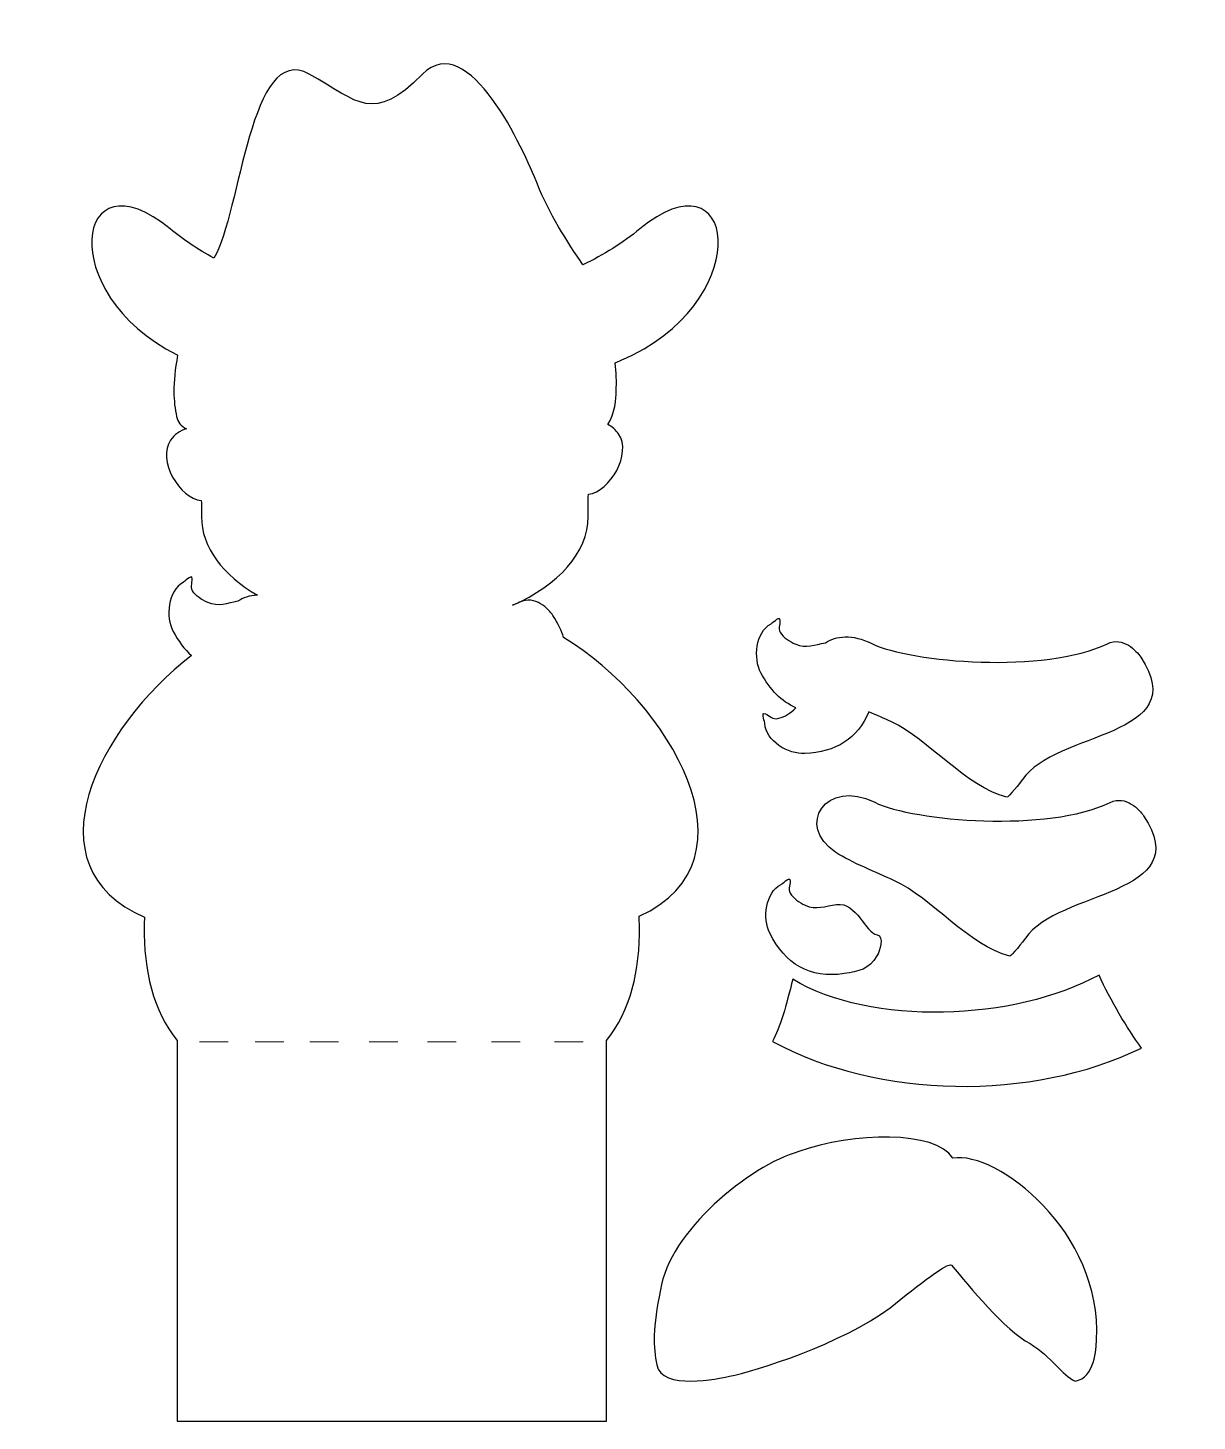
# Model space of a CAD drawing. Header units: millimetres. Extents: x -110 to 113, y -136 to 130.
import ezdxf

# ---------------------------------------------------------------- set-up
doc = ezdxf.new("R2010")
doc.units = ezdxf.units.MM
doc.header["$MEASUREMENT"] = 0
doc.layers.add('Layer 1', color=7, linetype='Continuous')

msp = doc.modelspace()

# ---------------------------------------------------------------- linework, layer by layer
at = {"layer": 'Layer 1', "color": 48}
for points, knots in [([(6.478, -41.0819), (6.6227, -49.5659), (4.7478, -57.2765), (0.196, -62.9105), (0.196, -62.9105), (0.196, -62.9105), (0.196, -135.528), (0.196, -135.528), (0.196, -135.528), (0.196, -135.528), (0, -135.528), (0, -135.528), (0, -135.528), (0, -135.528), (-81.4981, -135.528), (-81.4981, -135.528), (-81.4981, -135.528), (-81.4981, -135.528), (-81.6941, -135.528), (-81.6941, -135.528), (-81.6941, -135.528), (-81.6941, -135.528), (-81.6941, -62.9105), (-81.6941, -62.9105), (-81.6941, -62.9105), (-86.2459, -57.2765), (-88.1208, -49.5659), (-87.9761, -41.0819), (-87.9761, -41.0819), (-87.9725, -40.5307), (-87.9536, -39.9613), (-87.9266, -39.3823), (-87.9266, -39.3823), (-110.1765, -29.7079), (-96.9368, -3.3123), (-78.9522, 10.5269), (-78.9522, 10.5269), (-80.3044, 11.7308), (-81.4754, 13.2787), (-82.4635, 15.1396), (-82.4635, 15.1396), (-83.9325, 17.9065), (-83.5093, 22.9018), (-80.5323, 24.4946), (-80.5323, 24.4946), (-80.3723, 24.5802), (-79.0289, 25.8905), (-78.8891, 25.4542), (-78.8891, 25.4542), (-78.6559, 24.7267), (-79.2532, 23.6836), (-78.7599, 22.8852), (-78.7599, 22.8852), (-78.1187, 21.8472), (-77.0606, 21.1811), (-75.8275, 20.6312), (-75.8275, 20.6312), (-73.863, 19.755), (-72.127, 20.5297), (-70.1391, 20.8798), (-70.1391, 20.8798), (-69.1538, 21.5682), (-67.875, 21.9934), (-66.3834, 22.0188), (-66.3834, 22.0188), (-72.9847, 25.8747), (-77.0633, 31.1793), (-77.0633, 37.034), (-77.0633, 37.034), (-77.0633, 38.0836), (-77.0724, 39.099), (-77.0878, 40.0933), (-77.0878, 40.0933), (-81.2209, 40.4625), (-85.602, 47.8541), (-82.9494, 51.6274), (-82.9494, 51.6274), (-82.2198, 52.6651), (-81.1555, 53.4453), (-79.916, 53.8074), (-79.916, 53.8074), (-80.9259, 54.2891), (-81.6325, 55.0319), (-81.8044, 56.1386), (-81.8044, 56.1386), (-82.4258, 58.9546), (-82.61, 62.3126), (-81.6105, 67.8644), (-81.6105, 67.8644), (-81.6105, 67.8644), (-81.7261, 67.9213), (-81.7261, 67.9213), (-81.7261, 67.9213), (-105.1742, 79.6453), (-101.2348, 106.8624), (-83.0381, 91.9309), (-83.0381, 91.9309), (-80.4889, 89.8391), (-77.6861, 87.98), (-74.6879, 86.3517), (-74.6879, 86.3517), (-69.4719, 95.2506), (-67.8185, 127.7193), (-56.5357, 121.4509), (-56.5357, 121.4509), (-46.9033, 116.0993), (-44.4405, 111.8981), (-34.8877, 121.4509), (-34.8877, 121.4509), (-26.0589, 130.2797), (-15.5429, 106.9068), (-12.9773, 100.4589), (-12.9773, 100.4589), (-10.8721, 95.1682), (-7.2203, 89.2629), (-4.2964, 85.0636), (-4.2964, 85.0636), (-0.3441, 86.9765), (3.3142, 89.2654), (6.5625, 91.9309), (6.5625, 91.9309), (24.7592, 106.8624), (28.6986, 79.6453), (5.2505, 67.9213), (5.2505, 67.9213), (4.146, 67.369), (3.0148, 66.8523), (1.8609, 66.3687), (1.8609, 66.3687), (2.0814, 64.5894), (2.1512, 62.7589), (2.045, 60.8852), (2.045, 60.8852), (1.9931, 59.7254), (1.8742, 56.576), (0.4513, 54.6115), (0.4513, 54.6115), (1.2682, 54.1911), (1.9703, 53.5755), (2.4977, 52.8253), (2.4977, 52.8253), (5.1282, 49.0835), (0.8421, 41.7829), (-3.26, 41.3012), (-3.26, 41.3012), (-3.2881, 39.923), (-3.3066, 38.512), (-3.3066, 37.034), (-3.3066, 37.034), (-3.3066, 30.1438), (-8.9543, 24.0154), (-17.7162, 20.1139), (-17.7162, 20.1139), (-17.2528, 20.3015), (-16.8039, 20.4982), (-16.375, 20.7061), (-16.375, 20.7061), (-13.393, 22.1518), (-10.7919, 19.3325), (-10.0144, 18.1628), (-10.0144, 18.1628), (-8.9808, 16.608), (-8.33, 15.2255), (-7.9916, 13.9826), (-7.9916, 13.9826), (12.1868, 1.7178), (30.0845, -28.482), (6.4209, -39.204), (6.4209, -39.204), (6.4534, -39.8456), (6.4741, -40.474), (6.478, -41.0819)], [0, 0, 0, 0, 0.02325581, 0.02325581, 0.02325581, 0.02325581, 0.04651163, 0.04651163, 0.04651163, 0.04651163, 0.06976744, 0.06976744, 0.06976744, 0.06976744, 0.09302326, 0.09302326, 0.09302326, 0.09302326, 0.11627907, 0.11627907, 0.11627907, 0.11627907, 0.13953488, 0.13953488, 0.13953488, 0.13953488, 0.1627907, 0.1627907, 0.1627907, 0.1627907, 0.18604651, 0.18604651, 0.18604651, 0.18604651, 0.20930233, 0.20930233, 0.20930233, 0.20930233, 0.23255814, 0.23255814, 0.23255814, 0.23255814, 0.25581395, 0.25581395, 0.25581395, 0.25581395, 0.27906977, 0.27906977, 0.27906977, 0.27906977, 0.30232558, 0.30232558, 0.30232558, 0.30232558, 0.3255814, 0.3255814, 0.3255814, 0.3255814, 0.34883721, 0.34883721, 0.34883721, 0.34883721, 0.37209302, 0.37209302, 0.37209302, 0.37209302, 0.39534884, 0.39534884, 0.39534884, 0.39534884, 0.41860465, 0.41860465, 0.41860465, 0.41860465, 0.44186047, 0.44186047, 0.44186047, 0.44186047, 0.46511628, 0.46511628, 0.46511628, 0.46511628, 0.48837209, 0.48837209, 0.48837209, 0.48837209, 0.51162791, 0.51162791, 0.51162791, 0.51162791, 0.53488372, 0.53488372, 0.53488372, 0.53488372, 0.55813953, 0.55813953, 0.55813953, 0.55813953, 0.58139535, 0.58139535, 0.58139535, 0.58139535, 0.60465116, 0.60465116, 0.60465116, 0.60465116, 0.62790698, 0.62790698, 0.62790698, 0.62790698, 0.65116279, 0.65116279, 0.65116279, 0.65116279, 0.6744186, 0.6744186, 0.6744186, 0.6744186, 0.69767442, 0.69767442, 0.69767442, 0.69767442, 0.72093023, 0.72093023, 0.72093023, 0.72093023, 0.74418605, 0.74418605, 0.74418605, 0.74418605, 0.76744186, 0.76744186, 0.76744186, 0.76744186, 0.79069767, 0.79069767, 0.79069767, 0.79069767, 0.81395349, 0.81395349, 0.81395349, 0.81395349, 0.8372093, 0.8372093, 0.8372093, 0.8372093, 0.86046512, 0.86046512, 0.86046512, 0.86046512, 0.88372093, 0.88372093, 0.88372093, 0.88372093, 0.90697674, 0.90697674, 0.90697674, 0.90697674, 0.93023256, 0.93023256, 0.93023256, 0.93023256, 0.95348837, 0.95348837, 0.95348837, 0.95348837, 0.97674419, 0.97674419, 0.97674419, 0.97674419, 1, 1, 1, 1]), ([(89.5977, -127.9108), (87.0185, -126.7017), (85.1833, -123.3184), (80.9914, -120.7486), (80.9914, -120.7486), (76.2023, -118.1667), (69.4384, -109.8354), (66.0156, -105.7828), (66.0156, -105.7828), (65.3138, -105.1855), (59.8711, -109.3667), (54.286, -113.9336), (54.286, -113.9336), (45.1707, -120.7413), (28.4368, -126.0839), (23.6346, -126.9433), (23.6346, -126.9433), (21.7856, -127.466), (10.5795, -129.6846), (9.8186, -124.7864), (9.8186, -124.7864), (9.1065, -121.5594), (8.9682, -117.6209), (10.5278, -110.4847), (10.5278, -110.4847), (12.0095, -99.497), (27.5547, -86.7088), (36.8762, -84.1042), (36.8762, -84.1042), (47.2039, -80.3451), (62.9878, -80.0743), (66.283, -85.3482), (66.283, -85.3482), (74.6929, -83.9442), (94.8377, -99.3992), (93.668, -120.0398), (93.668, -120.0398), (93.5949, -121.6728), (93.3894, -127.2504), (89.5977, -127.9108)], [0, 0, 0, 0, 0.1, 0.1, 0.1, 0.1, 0.2, 0.2, 0.2, 0.2, 0.3, 0.3, 0.3, 0.3, 0.4, 0.4, 0.4, 0.4, 0.5, 0.5, 0.5, 0.5, 0.6, 0.6, 0.6, 0.6, 0.7, 0.7, 0.7, 0.7, 0.8, 0.8, 0.8, 0.8, 0.9, 0.9, 0.9, 0.9, 1, 1, 1, 1])]:
    msp.add_open_spline(points, degree=3, knots=knots, dxfattribs=at)
at = {"layer": 'Layer 1', "color": 14}
for points, knots in [([(41.9757, 12.9556), (39.9878, 12.6055), (38.2518, 11.8308), (36.2873, 12.707), (36.2873, 12.707), (35.0542, 13.2569), (33.9961, 13.923), (33.3549, 14.961), (33.3549, 14.961), (32.8616, 15.7594), (33.4589, 16.8025), (33.2257, 17.53), (33.2257, 17.53), (33.0859, 17.9663), (31.7425, 16.656), (31.5825, 16.5704), (31.5825, 16.5704), (28.6055, 14.9776), (28.1823, 9.9823), (29.6513, 7.2154), (29.6513, 7.2154), (31.3425, 4.0301), (33.569, 1.7625), (36.3251, 0.5668), (36.3251, 0.5668), (36.1999, 0.4298), (36.0627, 0.2963), (35.9121, 0.1675), (35.9121, 0.1675), (34.886, -0.7101), (33.8302, -1.3798), (32.6174, -1.5134), (32.6174, -1.5134), (31.6846, -1.6162), (30.9989, -0.6289), (30.2417, -0.5272), (30.2417, -0.5272), (29.7877, -0.4661), (30.3944, -2.242), (30.403, -2.4233), (30.403, -2.4233), (30.5636, -5.7957), (34.8935, -8.3224), (38.0231, -8.1834), (38.0231, -8.1834), (43.874, -7.9236), (48.146, -5.3512), (50.2288, -0.199), (50.2288, -0.199), (51.7549, -0.8714), (53.2338, -1.5034), (54.4548, -2.0728), (54.4548, -2.0728), (61.7907, -5.494), (68.7074, -14.5282), (76.5972, -16.5138), (76.5972, -16.5138), (76.7931, -16.563), (79.1909, -13.6751), (79.553, -13.1322), (79.553, -13.1322), (85.7178, -3.8884), (112.3077, -5.1163), (102.1004, 10.2386), (102.1004, 10.2386), (101.3229, 11.4083), (98.7218, 14.2276), (95.7398, 12.7819), (95.7398, 12.7819), (83.9004, 7.0418), (58.3183, 9.1687), (50.8008, 12.8145), (50.8008, 12.8145), (47.1096, 14.6616), (43.9526, 14.3368), (41.9757, 12.9556)], [0, 0, 0, 0, 0.05263158, 0.05263158, 0.05263158, 0.05263158, 0.10526316, 0.10526316, 0.10526316, 0.10526316, 0.15789474, 0.15789474, 0.15789474, 0.15789474, 0.21052632, 0.21052632, 0.21052632, 0.21052632, 0.26315789, 0.26315789, 0.26315789, 0.26315789, 0.31578947, 0.31578947, 0.31578947, 0.31578947, 0.36842105, 0.36842105, 0.36842105, 0.36842105, 0.42105263, 0.42105263, 0.42105263, 0.42105263, 0.47368421, 0.47368421, 0.47368421, 0.47368421, 0.52631579, 0.52631579, 0.52631579, 0.52631579, 0.57894737, 0.57894737, 0.57894737, 0.57894737, 0.63157895, 0.63157895, 0.63157895, 0.63157895, 0.68421053, 0.68421053, 0.68421053, 0.68421053, 0.73684211, 0.73684211, 0.73684211, 0.73684211, 0.78947368, 0.78947368, 0.78947368, 0.78947368, 0.84210526, 0.84210526, 0.84210526, 0.84210526, 0.89473684, 0.89473684, 0.89473684, 0.89473684, 0.94736842, 0.94736842, 0.94736842, 0.94736842, 1, 1, 1, 1]), ([(51.3625, -17.4712), (42.074, -12.8231), (36.1584, -21.9187), (43.9562, -27.0316), (43.9562, -27.0316), (46.9158, -28.972), (51.8391, -30.8767), (55.0165, -32.3585), (55.0165, -32.3585), (62.3524, -35.7797), (69.2691, -44.8139), (77.1589, -46.7995), (77.1589, -46.7995), (77.3548, -46.8487), (79.7526, -43.9608), (80.1147, -43.4179), (80.1147, -43.4179), (86.2795, -34.1741), (112.8694, -35.402), (102.6621, -20.0471), (102.6621, -20.0471), (101.8846, -18.8774), (99.2835, -16.0581), (96.3015, -17.5038), (96.3015, -17.5038), (84.4621, -23.2439), (58.88, -21.117), (51.3625, -17.4712)], [0, 0, 0, 0, 0.14285714, 0.14285714, 0.14285714, 0.14285714, 0.28571429, 0.28571429, 0.28571429, 0.28571429, 0.42857143, 0.42857143, 0.42857143, 0.42857143, 0.57142857, 0.57142857, 0.57142857, 0.57142857, 0.71428571, 0.71428571, 0.71428571, 0.71428571, 0.85714286, 0.85714286, 0.85714286, 0.85714286, 1, 1, 1, 1]), ([(51.8403, -42.7446), (49.5225, -42.4215), (48.0189, -36.4639), (44.0787, -36.9677), (44.0787, -36.9677), (41.9723, -37.2372), (40.1493, -38.0757), (38.1225, -37.1098), (38.1225, -37.1098), (36.9037, -36.529), (35.8628, -35.8364), (35.2479, -34.7825), (35.2479, -34.7825), (34.7749, -33.972), (35.3983, -32.9443), (35.1835, -32.2111), (35.1835, -32.2111), (35.0548, -31.7714), (33.6788, -33.0475), (33.5166, -33.129), (33.5166, -33.129), (30.5004, -34.6462), (29.9515, -39.6293), (31.3502, -42.4323), (31.3502, -42.4323), (34.2616, -48.2664), (38.996, -51.1488), (45.5492, -50.1578), (45.5492, -50.1578), (48.2979, -49.7421), (50.284, -49.3598), (51.7927, -46.7679), (51.7927, -46.7679), (52.2964, -45.9025), (53.2324, -42.9982), (51.8403, -42.7446)], [0, 0, 0, 0, 0.11111111, 0.11111111, 0.11111111, 0.11111111, 0.22222222, 0.22222222, 0.22222222, 0.22222222, 0.33333333, 0.33333333, 0.33333333, 0.33333333, 0.44444444, 0.44444444, 0.44444444, 0.44444444, 0.55555556, 0.55555556, 0.55555556, 0.55555556, 0.66666667, 0.66666667, 0.66666667, 0.66666667, 0.77777778, 0.77777778, 0.77777778, 0.77777778, 0.88888889, 0.88888889, 0.88888889, 0.88888889, 1, 1, 1, 1]), ([(31.8412, -63.0872), (33.3247, -60.555), (34.5207, -56.1175), (35.7314, -51.2067), (35.7314, -51.2067), (50.4287, -60.2123), (78.1697, -59.2516), (94.152, -50.4168), (94.152, -50.4168), (96.3043, -55.316), (99.5683, -60.5513), (102.2297, -64.3737), (102.2297, -64.3737), (81.2869, -74.5096), (52.0856, -74.0805), (31.8412, -63.0872)], [0, 0, 0, 0, 0.25, 0.25, 0.25, 0.25, 0.5, 0.5, 0.5, 0.5, 0.75, 0.75, 0.75, 0.75, 1, 1, 1, 1])]:
    msp.add_open_spline(points, degree=3, knots=knots, dxfattribs=at)
at = {"layer": 'Layer 1', "lineweight": 5}
for points in [[(-77.4644, -63.138), (-77.4644, -63.138), (-71.9892, -63.138), (-71.9892, -63.138)], [(-66.8138, -63.138), (-66.8138, -63.138), (-61.3387, -63.138), (-61.3387, -63.138)], [(-56.3896, -63.138), (-56.3896, -63.138), (-50.9144, -63.138), (-50.9144, -63.138)], [(-45.059, -63.138), (-45.059, -63.138), (-39.5838, -63.138), (-39.5838, -63.138)], [(-33.9547, -63.138), (-33.9547, -63.138), (-28.4795, -63.138), (-28.4795, -63.138)], [(-21.7177, -63.138), (-21.7177, -63.138), (-16.2426, -63.138), (-16.2426, -63.138)], [(-9.7071, -63.138), (-9.7071, -63.138), (-4.2319, -63.138), (-4.2319, -63.138)]]:
    msp.add_open_spline(points, degree=3, dxfattribs=at)

doc.saveas('drawing.dxf')
